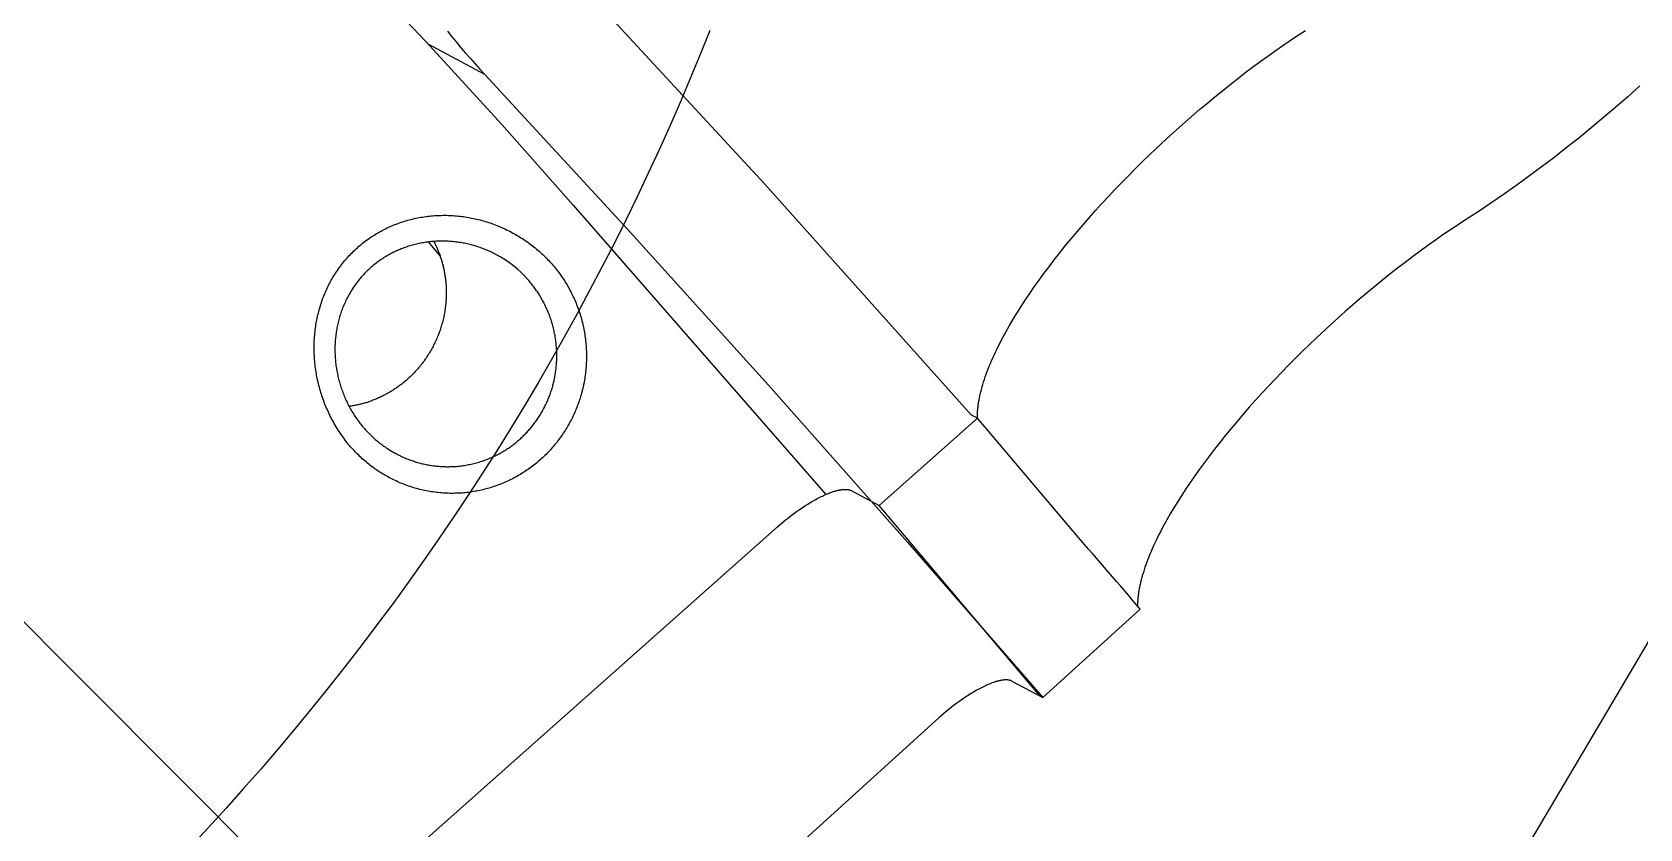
# Model space of a CAD drawing. Header units: millimetres. Extents: x -1838618 to -1600818, y -1770412 to -1553248.
# Drawn here: x -1653034 to -1652209, y -1648821 to -1648412 of the extents above; entities that cross this region are included whole.
import ezdxf

# ---------------------------------------------------------------- set-up
doc = ezdxf.new("R2010")
doc.units = ezdxf.units.MM
doc.header["$LTSCALE"] = 100
doc.linetypes.add('ACAD_ISO04W100', pattern=[30, 24, -3, 0, -3])
doc.linetypes.add('DASHED', pattern=[0.75, 0.5, -0.25])
for name, color, linetype in [('ANCHOR_MOUTH_SURFACE_-_VISIBLE', 164, 'Continuous'), ('bc', 7, 'Continuous'), ('DEFAULT_-_VISIBLE', 99, 'Continuous')]:
    doc.layers.add(name, color=color, linetype=linetype)

msp = doc.modelspace()

# ---------------------------------------------------------------- linework, layer by layer
at = {"color": 1, "linetype": 'ACAD_ISO04W100', "ltscale": 20}
msp.add_line((-1657772.58, -1643970.8), (-1652617.81, -1649135.69), dxfattribs=at)
at = {"color": 4}
msp.add_line((-1652824.48, -1648526.88), (-1652830.42, -1648519.85), dxfattribs=at)
msp.add_lwpolyline([(-1652766.97, -1648531.29), (-1652766.4, -1648531.95), (-1652765.84, -1648532.62), (-1652765.29, -1648533.29), (-1652764.74, -1648533.97), (-1652764.21, -1648534.66), (-1652763.68, -1648535.35), (-1652763.16, -1648536.05), (-1652762.65, -1648536.76), (-1652762.15, -1648537.47), (-1652761.66, -1648538.19), (-1652761.17, -1648538.91), (-1652760.7, -1648539.64), (-1652760.23, -1648540.38), (-1652759.78, -1648541.12), (-1652759.33, -1648541.87), (-1652758.89, -1648542.62), (-1652758.46, -1648543.38), (-1652758.05, -1648544.14), (-1652757.64, -1648544.9), (-1652757.24, -1648545.67), (-1652756.85, -1648546.45), (-1652756.47, -1648547.22), (-1652756.1, -1648548.01), (-1652755.74, -1648548.79), (-1652755.38, -1648549.59), (-1652755.04, -1648550.38), (-1652754.71, -1648551.18), (-1652754.39, -1648551.99), (-1652754.07, -1648552.8), (-1652753.77, -1648553.61), (-1652753.47, -1648554.42), (-1652753.19, -1648555.24), (-1652752.92, -1648556.07), (-1652752.65, -1648556.89), (-1652752.4, -1648557.73), (-1652752.15, -1648558.56), (-1652751.92, -1648559.4), (-1652751.69, -1648560.24), (-1652751.48, -1648561.08), (-1652751.28, -1648561.92), (-1652751.08, -1648562.77), (-1652750.9, -1648563.62), (-1652750.72, -1648564.47), (-1652750.56, -1648565.33), (-1652750.41, -1648566.18), (-1652750.27, -1648567.04), (-1652750.13, -1648567.9), (-1652750.01, -1648568.76), (-1652749.9, -1648569.63), (-1652749.8, -1648570.5), (-1652749.71, -1648571.38), (-1652749.63, -1648572.25), (-1652749.56, -1648573.13), (-1652749.5, -1648574), (-1652749.45, -1648574.88), (-1652749.41, -1648575.76), (-1652749.38, -1648576.64), (-1652749.37, -1648577.52), (-1652749.36, -1648578.4), (-1652749.37, -1648579.28), (-1652749.38, -1648580.15), (-1652749.41, -1648581.03), (-1652749.45, -1648581.91), (-1652749.5, -1648582.79), (-1652749.55, -1648583.67), (-1652749.62, -1648584.55), (-1652749.7, -1648585.43), (-1652749.8, -1648586.3), (-1652749.9, -1648587.18), (-1652750.01, -1648588.06), (-1652750.14, -1648588.93), (-1652750.27, -1648589.8), (-1652750.41, -1648590.67), (-1652750.57, -1648591.54), (-1652750.74, -1648592.41), (-1652750.91, -1648593.27), (-1652751.1, -1648594.13), (-1652751.3, -1648594.99), (-1652751.51, -1648595.85), (-1652751.73, -1648596.71), (-1652751.93, -1648597.47), (-1652752.15, -1648598.24), (-1652752.37, -1648599), (-1652752.6, -1648599.76), (-1652752.84, -1648600.51), (-1652753.09, -1648601.27), (-1652753.35, -1648602.02), (-1652753.61, -1648602.76), (-1652753.89, -1648603.51), (-1652754.17, -1648604.25), (-1652754.46, -1648604.99), (-1652754.76, -1648605.72), (-1652755.06, -1648606.45), (-1652755.38, -1648607.18), (-1652755.7, -1648607.91), (-1652756.03, -1648608.63), (-1652756.39, -1648609.37), (-1652756.75, -1648610.11), (-1652757.11, -1648610.84), (-1652757.49, -1648611.58), (-1652757.88, -1648612.3), (-1652758.27, -1648613.02), (-1652758.67, -1648613.74), (-1652759.09, -1648614.45), (-1652759.5, -1648615.16), (-1652759.93, -1648615.86), (-1652760.37, -1648616.56), (-1652760.81, -1648617.25), (-1652761.26, -1648617.94), (-1652761.72, -1648618.62), (-1652762.19, -1648619.29), (-1652762.67, -1648619.96), (-1652763.15, -1648620.63), (-1652763.64, -1648621.29), (-1652764.14, -1648621.94), (-1652764.64, -1648622.59), (-1652765.16, -1648623.23), (-1652765.68, -1648623.87), (-1652766.21, -1648624.5), (-1652766.74, -1648625.12), (-1652767.29, -1648625.74), (-1652767.84, -1648626.35), (-1652768.39, -1648626.95), (-1652768.96, -1648627.55), (-1652769.53, -1648628.14), (-1652770.11, -1648628.72), (-1652770.69, -1648629.3), (-1652771.29, -1648629.87), (-1652771.9, -1648630.44), (-1652772.52, -1648631.01), (-1652773.14, -1648631.57), (-1652773.77, -1648632.12), (-1652774.41, -1648632.66), (-1652775.06, -1648633.2), (-1652775.71, -1648633.72), (-1652776.36, -1648634.24), (-1652777.03, -1648634.75), (-1652777.7, -1648635.26), (-1652778.38, -1648635.75), (-1652779.06, -1648636.24), (-1652779.75, -1648636.72), (-1652780.44, -1648637.19), (-1652781.14, -1648637.65), (-1652781.84, -1648638.1), (-1652782.55, -1648638.55), (-1652783.27, -1648638.98), (-1652783.99, -1648639.41), (-1652784.72, -1648639.83), (-1652785.45, -1648640.24), (-1652786.18, -1648640.64), (-1652786.93, -1648641.03), (-1652787.67, -1648641.41), (-1652788.42, -1648641.79), (-1652789.18, -1648642.15), (-1652789.93, -1648642.51), (-1652790.7, -1648642.85), (-1652791.47, -1648643.19), (-1652792.24, -1648643.52), (-1652793.01, -1648643.83), (-1652793.79, -1648644.14), (-1652794.56, -1648644.43), (-1652795.34, -1648644.72), (-1652796.11, -1648644.99), (-1652796.9, -1648645.25), (-1652797.68, -1648645.51), (-1652798.47, -1648645.76), (-1652799.26, -1648645.99), (-1652800.05, -1648646.22), (-1652800.84, -1648646.43), (-1652801.64, -1648646.64), (-1652802.44, -1648646.84), (-1652803.24, -1648647.03), (-1652804.05, -1648647.2), (-1652804.86, -1648647.37), (-1652805.67, -1648647.53), (-1652806.48, -1648647.68), (-1652807.33, -1648647.82), (-1652808.19, -1648647.96), (-1652809.04, -1648648.08), (-1652809.9, -1648648.2), (-1652810.76, -1648648.3), (-1652811.62, -1648648.39), (-1652812.49, -1648648.47), (-1652813.35, -1648648.54), (-1652814.21, -1648648.59), (-1652815.08, -1648648.64), (-1652815.94, -1648648.68), (-1652816.81, -1648648.7), (-1652817.67, -1648648.72), (-1652818.54, -1648648.72), (-1652819.41, -1648648.71), (-1652820.27, -1648648.69), (-1652821.14, -1648648.66), (-1652822, -1648648.62), (-1652822.87, -1648648.57), (-1652823.73, -1648648.5), (-1652824.6, -1648648.43), (-1652825.46, -1648648.34), (-1652826.32, -1648648.25), (-1652827.18, -1648648.14), (-1652828.04, -1648648.02), (-1652828.9, -1648647.89), (-1652829.75, -1648647.75), (-1652830.6, -1648647.6), (-1652831.46, -1648647.44), (-1652832.31, -1648647.26), (-1652833.15, -1648647.08), (-1652834, -1648646.89), (-1652834.84, -1648646.68), (-1652835.67, -1648646.47), (-1652836.51, -1648646.24), (-1652837.34, -1648646.01), (-1652838.17, -1648645.76), (-1652839, -1648645.5), (-1652839.82, -1648645.24), (-1652840.64, -1648644.96), (-1652841.45, -1648644.67), (-1652842.26, -1648644.37), (-1652843.07, -1648644.06), (-1652843.87, -1648643.75), (-1652844.67, -1648643.42), (-1652845.47, -1648643.08), (-1652846.26, -1648642.73), (-1652847.05, -1648642.37), (-1652847.79, -1648642.02), (-1652848.52, -1648641.67), (-1652849.26, -1648641.3), (-1652849.99, -1648640.92), (-1652850.71, -1648640.54), (-1652851.43, -1648640.15), (-1652852.14, -1648639.75), (-1652852.85, -1648639.34), (-1652853.56, -1648638.92), (-1652854.26, -1648638.5), (-1652854.95, -1648638.06), (-1652855.64, -1648637.62), (-1652856.32, -1648637.17), (-1652857, -1648636.71), (-1652857.68, -1648636.25), (-1652858.34, -1648635.77), (-1652859.03, -1648635.27), (-1652859.72, -1648634.76), (-1652860.4, -1648634.24), (-1652861.07, -1648633.71), (-1652861.73, -1648633.18), (-1652862.39, -1648632.63), (-1652863.04, -1648632.08), (-1652863.69, -1648631.52), (-1652864.33, -1648630.96), (-1652864.96, -1648630.38), (-1652865.58, -1648629.8), (-1652866.2, -1648629.21), (-1652866.81, -1648628.61), (-1652867.41, -1648628.01), (-1652868.01, -1648627.4), (-1652868.59, -1648626.78), (-1652869.19, -1648626.13), (-1652869.79, -1648625.47), (-1652870.37, -1648624.8), (-1652870.95, -1648624.13), (-1652871.52, -1648623.45), (-1652872.08, -1648622.76), (-1652872.63, -1648622.07), (-1652873.17, -1648621.37), (-1652873.71, -1648620.66), (-1652874.23, -1648619.95), (-1652874.75, -1648619.23), (-1652875.26, -1648618.5), (-1652875.75, -1648617.77), (-1652876.24, -1648617.03), (-1652876.72, -1648616.28), (-1652877.19, -1648615.53), (-1652877.71, -1648614.68), (-1652878.21, -1648613.83), (-1652878.7, -1648612.97), (-1652879.18, -1648612.1), (-1652879.63, -1648611.27), (-1652880.07, -1648610.44), (-1652880.5, -1648609.6), (-1652880.93, -1648608.76), (-1652881.32, -1648607.95), (-1652881.71, -1648607.13), (-1652882.08, -1648606.3), (-1652882.45, -1648605.48), (-1652882.81, -1648604.65), (-1652883.15, -1648603.81), (-1652883.49, -1648602.97), (-1652883.82, -1648602.13), (-1652884.14, -1648601.28), (-1652884.45, -1648600.42), (-1652884.75, -1648599.57), (-1652885.04, -1648598.7), (-1652885.33, -1648597.84), (-1652885.6, -1648596.97), (-1652885.86, -1648596.1), (-1652886.11, -1648595.23), (-1652886.35, -1648594.35), (-1652886.58, -1648593.47), (-1652886.8, -1648592.59), (-1652887.01, -1648591.71), (-1652887.22, -1648590.82), (-1652887.41, -1648589.93), (-1652887.59, -1648589.04), (-1652887.76, -1648588.15), (-1652887.92, -1648587.26), (-1652888.07, -1648586.36), (-1652888.21, -1648585.46), (-1652888.34, -1648584.56), (-1652888.45, -1648583.66), (-1652888.56, -1648582.76), (-1652888.66, -1648581.86), (-1652888.75, -1648580.95), (-1652888.82, -1648580.05), (-1652888.89, -1648579.14), (-1652888.94, -1648578.23), (-1652888.99, -1648577.33), (-1652889.02, -1648576.42), (-1652889.04, -1648575.51), (-1652889.05, -1648574.6), (-1652889.05, -1648573.69), (-1652889.04, -1648572.81), (-1652889.02, -1648571.93), (-1652888.99, -1648571.05), (-1652888.95, -1648570.17), (-1652888.9, -1648569.29), (-1652888.84, -1648568.41), (-1652888.77, -1648567.54), (-1652888.69, -1648566.66), (-1652888.6, -1648565.78), (-1652888.49, -1648564.91), (-1652888.38, -1648564.03), (-1652888.26, -1648563.16), (-1652888.12, -1648562.29), (-1652887.98, -1648561.42), (-1652887.82, -1648560.56), (-1652887.65, -1648559.69), (-1652887.48, -1648558.83), (-1652887.29, -1648557.97), (-1652887.09, -1648557.12), (-1652886.89, -1648556.27), (-1652886.67, -1648555.42), (-1652886.44, -1648554.57), (-1652886.2, -1648553.73), (-1652885.95, -1648552.89), (-1652885.69, -1648552.05), (-1652885.42, -1648551.22), (-1652885.14, -1648550.38), (-1652884.85, -1648549.56), (-1652884.54, -1648548.73), (-1652884.23, -1648547.92), (-1652883.91, -1648547.1), (-1652883.57, -1648546.29), (-1652883.24, -1648545.51), (-1652882.9, -1648544.73), (-1652882.55, -1648543.96), (-1652882.18, -1648543.2), (-1652881.81, -1648542.43), (-1652881.43, -1648541.68), (-1652881.04, -1648540.92), (-1652880.64, -1648540.17), (-1652880.23, -1648539.43), (-1652879.81, -1648538.7), (-1652879.38, -1648537.96), (-1652878.94, -1648537.24), (-1652878.5, -1648536.52), (-1652878.04, -1648535.8), (-1652877.57, -1648535.09), (-1652877.1, -1648534.39), (-1652876.61, -1648533.69), (-1652876.11, -1648532.99), (-1652875.6, -1648532.3), (-1652875.08, -1648531.61), (-1652874.55, -1648530.94), (-1652874.02, -1648530.27), (-1652873.47, -1648529.6), (-1652872.92, -1648528.95), (-1652872.36, -1648528.3), (-1652871.79, -1648527.66), (-1652871.21, -1648527.02), (-1652870.62, -1648526.4), (-1652870.02, -1648525.78), (-1652869.42, -1648525.17), (-1652868.81, -1648524.57), (-1652868.19, -1648523.98), (-1652867.54, -1648523.38), (-1652866.89, -1648522.79), (-1652866.23, -1648522.21), (-1652865.57, -1648521.64), (-1652864.89, -1648521.08), (-1652864.21, -1648520.53), (-1652863.52, -1648519.98), (-1652862.82, -1648519.45), (-1652862.12, -1648518.93), (-1652861.41, -1648518.41), (-1652860.69, -1648517.91), (-1652859.96, -1648517.41), (-1652859.23, -1648516.93), (-1652858.49, -1648516.46), (-1652857.75, -1648515.99), (-1652856.99, -1648515.54), (-1652856.25, -1648515.1), (-1652855.49, -1648514.67), (-1652854.73, -1648514.25), (-1652853.97, -1648513.84), (-1652853.2, -1648513.45), (-1652852.42, -1648513.06), (-1652851.64, -1648512.68), (-1652850.85, -1648512.31), (-1652850.06, -1648511.96), (-1652849.27, -1648511.61), (-1652848.47, -1648511.28), (-1652847.66, -1648510.95), (-1652846.86, -1648510.64), (-1652846.04, -1648510.33), (-1652845.23, -1648510.04), (-1652844.41, -1648509.76), (-1652843.58, -1648509.48), (-1652842.75, -1648509.22), (-1652841.91, -1648508.97), (-1652841.07, -1648508.73), (-1652840.23, -1648508.5), (-1652839.38, -1648508.28), (-1652838.53, -1648508.07), (-1652837.68, -1648507.87), (-1652836.83, -1648507.69), (-1652835.97, -1648507.51), (-1652835.11, -1648507.35), (-1652834.25, -1648507.19), (-1652833.39, -1648507.05), (-1652832.53, -1648506.92), (-1652831.66, -1648506.8), (-1652830.79, -1648506.69), (-1652829.93, -1648506.59), (-1652829.06, -1648506.5), (-1652828.19, -1648506.42), (-1652827.31, -1648506.35), (-1652826.44, -1648506.3), (-1652825.57, -1648506.25), (-1652824.69, -1648506.21), (-1652823.82, -1648506.19), (-1652822.95, -1648506.18), (-1652822.07, -1648506.17), (-1652821.2, -1648506.18), (-1652820.32, -1648506.2), (-1652819.45, -1648506.23), (-1652818.58, -1648506.27), (-1652817.7, -1648506.32), (-1652816.83, -1648506.38), (-1652815.96, -1648506.45), (-1652815.1, -1648506.54), (-1652814.23, -1648506.63), (-1652813.36, -1648506.73), (-1652812.5, -1648506.85), (-1652811.63, -1648506.97), (-1652810.77, -1648507.11), (-1652809.91, -1648507.25), (-1652809.05, -1648507.41), (-1652808.2, -1648507.57), (-1652807.34, -1648507.75), (-1652806.49, -1648507.93), (-1652805.64, -1648508.13), (-1652804.79, -1648508.33), (-1652803.95, -1648508.55), (-1652803.11, -1648508.77), (-1652802.23, -1648509.02), (-1652801.36, -1648509.27), (-1652800.49, -1648509.54), (-1652799.63, -1648509.82), (-1652798.77, -1648510.1), (-1652797.91, -1648510.4), (-1652797.06, -1648510.71), (-1652796.21, -1648511.03), (-1652795.36, -1648511.35), (-1652794.52, -1648511.69), (-1652793.68, -1648512.04), (-1652792.84, -1648512.4), (-1652792.02, -1648512.77), (-1652791.19, -1648513.15), (-1652790.37, -1648513.54), (-1652789.56, -1648513.94), (-1652788.72, -1648514.37), (-1652787.88, -1648514.8), (-1652787.05, -1648515.25), (-1652786.23, -1648515.71), (-1652785.41, -1648516.17), (-1652784.6, -1648516.65), (-1652783.79, -1648517.14), (-1652783, -1648517.64), (-1652782.24, -1648518.12), (-1652781.5, -1648518.61), (-1652780.76, -1648519.11), (-1652780.02, -1648519.62), (-1652779.25, -1648520.17), (-1652778.49, -1648520.72), (-1652777.73, -1648521.28), (-1652776.99, -1648521.85), (-1652776.31, -1648522.39), (-1652775.64, -1648522.92), (-1652774.97, -1648523.47), (-1652774.31, -1648524.03), (-1652773.66, -1648524.59), (-1652773.02, -1648525.16), (-1652772.38, -1648525.74), (-1652771.75, -1648526.33), (-1652771.12, -1648526.92), (-1652770.51, -1648527.52), (-1652769.9, -1648528.13), (-1652769.3, -1648528.75), (-1652768.7, -1648529.37), (-1652768.12, -1648530), (-1652767.54, -1648530.64), (-1652766.97, -1648531.29)], close=True, dxfattribs=at)
for points in [[(-1652795.56, -1648526.36), (-1652796.18, -1648526.04), (-1652796.8, -1648525.72), (-1652797.43, -1648525.41), (-1652798.06, -1648525.11), (-1652798.69, -1648524.81), (-1652799.33, -1648524.53), (-1652799.97, -1648524.25), (-1652800.61, -1648523.97), (-1652801.26, -1648523.71), (-1652801.91, -1648523.45), (-1652802.56, -1648523.2), (-1652803.22, -1648522.96), (-1652803.88, -1648522.73), (-1652804.54, -1648522.5), (-1652805.2, -1648522.28), (-1652805.87, -1648522.07), (-1652806.54, -1648521.87), (-1652807.21, -1648521.68), (-1652807.88, -1648521.49), (-1652808.55, -1648521.31), (-1652809.23, -1648521.14), (-1652809.91, -1648520.97), (-1652810.59, -1648520.82), (-1652811.28, -1648520.67), (-1652811.96, -1648520.53), (-1652812.65, -1648520.4), (-1652813.33, -1648520.28), (-1652814.02, -1648520.16), (-1652814.71, -1648520.06), (-1652815.41, -1648519.96), (-1652816.1, -1648519.87), (-1652816.79, -1648519.79), (-1652817.5, -1648519.71), (-1652818.2, -1648519.64), (-1652818.91, -1648519.59), (-1652819.62, -1648519.54), (-1652820.32, -1648519.5), (-1652821.03, -1648519.46), (-1652821.74, -1648519.44), (-1652822.45, -1648519.43), (-1652823.16, -1648519.42), (-1652823.87, -1648519.42), (-1652824.58, -1648519.43), (-1652825.28, -1648519.45), (-1652825.99, -1648519.48), (-1652826.7, -1648519.51), (-1652827.41, -1648519.56), (-1652828.11, -1648519.61), (-1652828.82, -1648519.67), (-1652829.53, -1648519.74), (-1652830.23, -1648519.82), (-1652830.93, -1648519.91), (-1652831.64, -1648520.01), (-1652832.34, -1648520.11), (-1652833.04, -1648520.23), (-1652833.73, -1648520.35), (-1652834.43, -1648520.48), (-1652835.12, -1648520.62), (-1652835.82, -1648520.77), (-1652836.51, -1648520.93), (-1652837.2, -1648521.09), (-1652837.88, -1648521.27), (-1652838.57, -1648521.45), (-1652839.25, -1648521.64), (-1652839.89, -1648521.83), (-1652840.54, -1648522.03), (-1652841.17, -1648522.24), (-1652841.81, -1648522.45), (-1652842.45, -1648522.67), (-1652843.08, -1648522.9), (-1652843.71, -1648523.14), (-1652844.33, -1648523.38), (-1652844.96, -1648523.63), (-1652845.57, -1648523.89), (-1652846.19, -1648524.16), (-1652846.8, -1648524.44), (-1652847.41, -1648524.72), (-1652848.02, -1648525.01), (-1652848.62, -1648525.31), (-1652849.22, -1648525.61), (-1652849.84, -1648525.94), (-1652850.46, -1648526.27), (-1652851.07, -1648526.61), (-1652851.67, -1648526.96), (-1652852.28, -1648527.32), (-1652852.87, -1648527.68), (-1652853.47, -1648528.06), (-1652854.05, -1648528.44), (-1652854.64, -1648528.83), (-1652855.21, -1648529.22), (-1652855.79, -1648529.62), (-1652856.35, -1648530.04), (-1652856.91, -1648530.45), (-1652857.47, -1648530.88), (-1652858.02, -1648531.31), (-1652858.56, -1648531.75), (-1652859.1, -1648532.2), (-1652859.63, -1648532.65), (-1652860.15, -1648533.11), (-1652860.66, -1648533.57), (-1652861.18, -1648534.05), (-1652861.68, -1648534.53), (-1652862.18, -1648535.01), (-1652862.67, -1648535.5), (-1652863.15, -1648536), (-1652863.63, -1648536.51), (-1652864.1, -1648537.02), (-1652864.57, -1648537.53), (-1652865.03, -1648538.06), (-1652865.48, -1648538.59), (-1652865.92, -1648539.12), (-1652866.36, -1648539.66), (-1652866.78, -1648540.2), (-1652867.2, -1648540.75), (-1652867.61, -1648541.3), (-1652868.01, -1648541.85), (-1652868.41, -1648542.41), (-1652868.79, -1648542.97), (-1652869.18, -1648543.54), (-1652869.55, -1648544.12), (-1652869.92, -1648544.7), (-1652870.27, -1648545.28), (-1652870.63, -1648545.87), (-1652870.97, -1648546.46), (-1652871.31, -1648547.06), (-1652871.64, -1648547.66), (-1652871.96, -1648548.27), (-1652872.27, -1648548.88), (-1652872.59, -1648549.53), (-1652872.91, -1648550.18), (-1652873.21, -1648550.84), (-1652873.51, -1648551.5), (-1652873.8, -1648552.17), (-1652874.08, -1648552.83), (-1652874.35, -1648553.51), (-1652874.61, -1648554.18), (-1652874.87, -1648554.86), (-1652875.11, -1648555.55), (-1652875.35, -1648556.23), (-1652875.58, -1648556.92), (-1652875.79, -1648557.61), (-1652876, -1648558.31), (-1652876.21, -1648559.01), (-1652876.4, -1648559.71), (-1652876.58, -1648560.39), (-1652876.75, -1648561.08), (-1652876.91, -1648561.77), (-1652877.06, -1648562.46), (-1652877.21, -1648563.16), (-1652877.34, -1648563.85), (-1652877.47, -1648564.55), (-1652877.59, -1648565.25), (-1652877.7, -1648565.95), (-1652877.8, -1648566.65), (-1652877.9, -1648567.36), (-1652877.98, -1648568.06), (-1652878.06, -1648568.77), (-1652878.13, -1648569.47), (-1652878.19, -1648570.18), (-1652878.24, -1648570.89), (-1652878.29, -1648571.6), (-1652878.32, -1648572.32), (-1652878.35, -1648573.04), (-1652878.37, -1648573.76), (-1652878.38, -1648574.48), (-1652878.38, -1648575.2), (-1652878.37, -1648575.93), (-1652878.36, -1648576.65), (-1652878.33, -1648577.37), (-1652878.3, -1648578.08), (-1652878.26, -1648578.8), (-1652878.21, -1648579.52), (-1652878.15, -1648580.24), (-1652878.09, -1648580.96), (-1652878.01, -1648581.67), (-1652877.93, -1648582.39), (-1652877.84, -1648583.1), (-1652877.74, -1648583.82), (-1652877.63, -1648584.53), (-1652877.52, -1648585.24), (-1652877.39, -1648585.95), (-1652877.26, -1648586.66), (-1652877.12, -1648587.37), (-1652876.97, -1648588.07), (-1652876.82, -1648588.78), (-1652876.65, -1648589.48), (-1652876.48, -1648590.18), (-1652876.3, -1648590.88), (-1652876.11, -1648591.57), (-1652875.91, -1648592.26), (-1652875.71, -1648592.96), (-1652875.5, -1648593.64), (-1652875.28, -1648594.33), (-1652875.05, -1648595.01), (-1652874.81, -1648595.7), (-1652874.57, -1648596.37), (-1652874.32, -1648597.05), (-1652874.06, -1648597.72), (-1652873.79, -1648598.39), (-1652873.52, -1648599.06), (-1652873.24, -1648599.72), (-1652872.95, -1648600.38), (-1652872.65, -1648601.04), (-1652872.34, -1648601.69), (-1652872.03, -1648602.34), (-1652871.71, -1648602.98), (-1652871.38, -1648603.62), (-1652871.05, -1648604.26), (-1652870.7, -1648604.89), (-1652870.35, -1648605.52), (-1652870, -1648606.15), (-1652869.63, -1648606.77), (-1652869.26, -1648607.39), (-1652868.88, -1648608), (-1652868.49, -1648608.6), (-1652868.1, -1648609.21), (-1652867.7, -1648609.8), (-1652867.29, -1648610.4), (-1652866.87, -1648610.98), (-1652866.45, -1648611.57), (-1652866.02, -1648612.14), (-1652865.58, -1648612.72), (-1652865.13, -1648613.28), (-1652864.68, -1648613.84), (-1652864.23, -1648614.39), (-1652863.76, -1648614.94), (-1652863.29, -1648615.48), (-1652862.82, -1648616.02), (-1652862.33, -1648616.55), (-1652861.84, -1648617.07), (-1652861.35, -1648617.59), (-1652860.84, -1648618.1), (-1652860.34, -1648618.6), (-1652859.82, -1648619.1), (-1652859.3, -1648619.59), (-1652858.77, -1648620.08), (-1652858.24, -1648620.56), (-1652857.7, -1648621.03), (-1652857.16, -1648621.5), (-1652856.61, -1648621.96), (-1652856.06, -1648622.4), (-1652855.51, -1648622.84), (-1652854.95, -1648623.27), (-1652854.39, -1648623.7), (-1652853.82, -1648624.12), (-1652853.25, -1648624.53), (-1652852.67, -1648624.93), (-1652852.09, -1648625.33), (-1652851.5, -1648625.72), (-1652850.91, -1648626.11), (-1652850.31, -1648626.48), (-1652849.71, -1648626.85), (-1652849.1, -1648627.21), (-1652848.49, -1648627.57), (-1652847.88, -1648627.91), (-1652847.26, -1648628.25)], [(-1652827.67, -1648519.58), (-1652827.44, -1648520.01), (-1652827.21, -1648520.46), (-1652826.99, -1648520.9), (-1652826.77, -1648521.35), (-1652826.56, -1648521.79), (-1652826.35, -1648522.24), (-1652826.15, -1648522.69), (-1652825.95, -1648523.15), (-1652825.75, -1648523.6), (-1652825.56, -1648524.06), (-1652825.37, -1648524.52), (-1652825.19, -1648524.98), (-1652825.01, -1648525.44), (-1652824.83, -1648525.91), (-1652824.66, -1648526.37), (-1652824.49, -1648526.84), (-1652824.33, -1648527.31), (-1652824.17, -1648527.78), (-1652824.01, -1648528.25), (-1652823.86, -1648528.73), (-1652823.71, -1648529.2), (-1652823.57, -1648529.68), (-1652823.43, -1648530.16), (-1652823.3, -1648530.64), (-1652823.17, -1648531.12), (-1652823.04, -1648531.6), (-1652822.92, -1648532.09), (-1652822.8, -1648532.57), (-1652822.69, -1648533.06), (-1652822.58, -1648533.55), (-1652822.47, -1648534.04), (-1652822.37, -1648534.53), (-1652822.28, -1648535.02), (-1652822.18, -1648535.51), (-1652822.1, -1648536.01), (-1652822.01, -1648536.5), (-1652821.93, -1648537), (-1652821.86, -1648537.49), (-1652821.79, -1648537.99), (-1652821.72, -1648538.49), (-1652821.66, -1648538.99), (-1652821.6, -1648539.49), (-1652821.55, -1648540), (-1652821.5, -1648540.5), (-1652821.46, -1648541), (-1652821.42, -1648541.51), (-1652821.38, -1648542.01), (-1652821.35, -1648542.52), (-1652821.32, -1648543.03), (-1652821.3, -1648543.53), (-1652821.28, -1648544.04), (-1652821.27, -1648544.55), (-1652821.26, -1648545.06), (-1652821.26, -1648545.57), (-1652821.26, -1648546.08), (-1652821.26, -1648546.59), (-1652821.27, -1648547.1), (-1652821.28, -1648547.61), (-1652821.3, -1648548.13), (-1652821.32, -1648548.64), (-1652821.35, -1648549.15), (-1652821.38, -1648549.67), (-1652821.42, -1648550.18), (-1652821.46, -1648550.7), (-1652821.52, -1648551.4), (-1652821.59, -1648552.1), (-1652821.67, -1648552.8), (-1652821.76, -1648553.5), (-1652821.86, -1648554.19), (-1652821.96, -1648554.89), (-1652822.07, -1648555.58), (-1652822.19, -1648556.27), (-1652822.32, -1648556.96), (-1652822.46, -1648557.65), (-1652822.6, -1648558.33), (-1652822.76, -1648559.01), (-1652822.92, -1648559.69), (-1652823.08, -1648560.37), (-1652823.26, -1648561.05), (-1652823.45, -1648561.72), (-1652823.64, -1648562.39), (-1652823.84, -1648563.06), (-1652824.04, -1648563.73), (-1652824.26, -1648564.39), (-1652824.48, -1648565.05), (-1652824.71, -1648565.71), (-1652824.95, -1648566.37), (-1652825.2, -1648567.02), (-1652825.45, -1648567.67), (-1652825.71, -1648568.32), (-1652825.98, -1648568.96), (-1652826.25, -1648569.6), (-1652826.54, -1648570.24), (-1652826.83, -1648570.87), (-1652827.13, -1648571.5), (-1652827.43, -1648572.12), (-1652827.74, -1648572.75), (-1652828.06, -1648573.37), (-1652828.39, -1648573.98), (-1652828.72, -1648574.59), (-1652829.06, -1648575.2), (-1652829.41, -1648575.8), (-1652829.77, -1648576.4), (-1652830.13, -1648577), (-1652830.5, -1648577.59), (-1652830.87, -1648578.18), (-1652831.26, -1648578.76), (-1652831.64, -1648579.34), (-1652832.04, -1648579.91), (-1652832.44, -1648580.48), (-1652832.85, -1648581.05), (-1652833.27, -1648581.61), (-1652833.69, -1648582.17), (-1652834.12, -1648582.72), (-1652834.56, -1648583.26), (-1652835, -1648583.8), (-1652835.45, -1648584.34), (-1652835.91, -1648584.87), (-1652836.37, -1648585.4), (-1652836.84, -1648585.92), (-1652837.32, -1648586.43), (-1652837.8, -1648586.94), (-1652838.29, -1648587.45), (-1652838.78, -1648587.95), (-1652839.28, -1648588.44), (-1652839.79, -1648588.93), (-1652840.3, -1648589.41), (-1652840.82, -1648589.89), (-1652841.23, -1648590.25), (-1652841.64, -1648590.61), (-1652842.05, -1648590.97), (-1652842.46, -1648591.32), (-1652842.88, -1648591.67), (-1652843.3, -1648592.01), (-1652843.72, -1648592.35), (-1652844.15, -1648592.68), (-1652844.58, -1648593.01), (-1652845.01, -1648593.34), (-1652845.44, -1648593.66), (-1652845.87, -1648593.98), (-1652846.31, -1648594.29), (-1652846.75, -1648594.6), (-1652847.19, -1648594.9), (-1652847.64, -1648595.2), (-1652848.09, -1648595.5), (-1652848.54, -1648595.79), (-1652848.99, -1648596.07), (-1652849.44, -1648596.35), (-1652849.9, -1648596.63), (-1652850.36, -1648596.9), (-1652850.82, -1648597.17), (-1652851.28, -1648597.44), (-1652851.74, -1648597.7), (-1652852.21, -1648597.95), (-1652852.68, -1648598.2), (-1652853.15, -1648598.45), (-1652853.62, -1648598.69), (-1652854.1, -1648598.92), (-1652854.57, -1648599.15), (-1652855.05, -1648599.38), (-1652855.53, -1648599.6), (-1652856.01, -1648599.82), (-1652856.5, -1648600.03), (-1652856.98, -1648600.24), (-1652857.47, -1648600.45), (-1652857.96, -1648600.65), (-1652858.45, -1648600.84), (-1652858.94, -1648601.03), (-1652859.43, -1648601.22), (-1652859.93, -1648601.4), (-1652860.42, -1648601.57), (-1652860.92, -1648601.74), (-1652861.42, -1648601.91), (-1652861.92, -1648602.07), (-1652862.42, -1648602.23), (-1652862.92, -1648602.38), (-1652863.43, -1648602.52), (-1652863.93, -1648602.67), (-1652864.44, -1648602.8), (-1652864.95, -1648602.93), (-1652865.45, -1648603.06), (-1652865.96, -1648603.18), (-1652866.47, -1648603.3), (-1652866.99, -1648603.41), (-1652867.5, -1648603.52), (-1652868.01, -1648603.62), (-1652868.53, -1648603.72), (-1652869.04, -1648603.82), (-1652869.56, -1648603.9), (-1652870.08, -1648603.99), (-1652870.6, -1648604.06), (-1652871.11, -1648604.14)], [(-1652847.08, -1648628.34), (-1652846.52, -1648628.64), (-1652845.96, -1648628.93), (-1652845.39, -1648629.21), (-1652844.82, -1648629.49), (-1652844.25, -1648629.76), (-1652843.68, -1648630.02), (-1652843.1, -1648630.28), (-1652842.51, -1648630.53), (-1652841.93, -1648630.78), (-1652841.34, -1648631.01), (-1652840.75, -1648631.25), (-1652840.16, -1648631.47), (-1652839.57, -1648631.69), (-1652838.97, -1648631.9), (-1652838.37, -1648632.11), (-1652837.77, -1648632.3), (-1652837.16, -1648632.5), (-1652836.56, -1648632.68), (-1652835.95, -1648632.86), (-1652835.34, -1648633.03), (-1652834.73, -1648633.2), (-1652834.11, -1648633.35), (-1652833.5, -1648633.5), (-1652832.88, -1648633.65), (-1652832.26, -1648633.79), (-1652831.64, -1648633.92), (-1652831.02, -1648634.04), (-1652830.4, -1648634.15), (-1652829.77, -1648634.26), (-1652829.15, -1648634.37), (-1652828.52, -1648634.46), (-1652827.9, -1648634.55), (-1652827.33, -1648634.62), (-1652826.77, -1648634.69), (-1652826.21, -1648634.75), (-1652825.64, -1648634.8), (-1652825.08, -1648634.85), (-1652824.51, -1648634.9), (-1652823.95, -1648634.94), (-1652823.38, -1648634.97), (-1652822.82, -1648634.99), (-1652822.25, -1648635.02), (-1652821.69, -1648635.03), (-1652821.12, -1648635.04), (-1652820.55, -1648635.04), (-1652819.99, -1648635.04), (-1652819.42, -1648635.03), (-1652818.85, -1648635.02), (-1652818.15, -1648634.99), (-1652817.45, -1648634.96), (-1652816.75, -1648634.92), (-1652816.05, -1648634.87), (-1652815.35, -1648634.81), (-1652814.65, -1648634.74), (-1652813.95, -1648634.66), (-1652813.26, -1648634.57), (-1652812.56, -1648634.48), (-1652811.87, -1648634.37), (-1652811.18, -1648634.26), (-1652810.48, -1648634.14), (-1652809.79, -1648634.01), (-1652809.11, -1648633.87), (-1652808.42, -1648633.72), (-1652807.74, -1648633.57), (-1652807.06, -1648633.4), (-1652806.38, -1648633.23), (-1652805.7, -1648633.05), (-1652805.03, -1648632.85), (-1652804.36, -1648632.66), (-1652803.69, -1648632.45), (-1652803.02, -1648632.23), (-1652802.36, -1648632.01), (-1652801.7, -1648631.77), (-1652801.04, -1648631.53), (-1652800.39, -1648631.28), (-1652799.74, -1648631.03), (-1652799.09, -1648630.76), (-1652798.45, -1648630.49), (-1652797.8, -1648630.2), (-1652797.17, -1648629.91), (-1652796.66, -1648629.67), (-1652796.15, -1648629.43), (-1652795.64, -1648629.18), (-1652795.14, -1648628.92), (-1652794.64, -1648628.66), (-1652794.14, -1648628.4), (-1652793.65, -1648628.13), (-1652793.16, -1648627.85), (-1652792.67, -1648627.57), (-1652792.18, -1648627.29), (-1652791.7, -1648627), (-1652791.22, -1648626.7), (-1652790.74, -1648626.4), (-1652790.26, -1648626.1), (-1652789.79, -1648625.79), (-1652789.33, -1648625.47), (-1652788.86, -1648625.15), (-1652788.39, -1648624.82), (-1652787.93, -1648624.49), (-1652787.47, -1648624.15), (-1652787.01, -1648623.81), (-1652786.56, -1648623.46), (-1652786.11, -1648623.11), (-1652785.66, -1648622.76), (-1652785.22, -1648622.4), (-1652784.78, -1648622.03), (-1652784.35, -1648621.66), (-1652783.92, -1648621.29), (-1652783.49, -1648620.91), (-1652783.07, -1648620.53), (-1652782.65, -1648620.14), (-1652782.23, -1648619.75), (-1652781.82, -1648619.36), (-1652781.42, -1648618.96), (-1652781.01, -1648618.55), (-1652780.61, -1648618.15), (-1652780.22, -1648617.74), (-1652779.83, -1648617.32), (-1652779.44, -1648616.9), (-1652779.06, -1648616.48), (-1652778.68, -1648616.05), (-1652778.31, -1648615.62), (-1652777.94, -1648615.18), (-1652777.58, -1648614.75), (-1652777.22, -1648614.3), (-1652776.86, -1648613.86), (-1652776.51, -1648613.41), (-1652776.16, -1648612.96), (-1652775.78, -1648612.45), (-1652775.41, -1648611.93), (-1652775.04, -1648611.42), (-1652774.67, -1648610.89), (-1652774.32, -1648610.37), (-1652773.97, -1648609.84), (-1652773.62, -1648609.3), (-1652773.28, -1648608.77), (-1652772.95, -1648608.22), (-1652772.62, -1648607.68), (-1652772.3, -1648607.13), (-1652771.98, -1648606.58), (-1652771.67, -1648606.02), (-1652771.37, -1648605.46), (-1652771.08, -1648604.9), (-1652770.78, -1648604.33), (-1652770.5, -1648603.76), (-1652770.22, -1648603.19), (-1652769.95, -1648602.61), (-1652769.69, -1648602.04), (-1652769.43, -1648601.45), (-1652769.18, -1648600.87), (-1652768.93, -1648600.28), (-1652768.69, -1648599.69), (-1652768.46, -1648599.1), (-1652768.23, -1648598.51), (-1652768.01, -1648597.91), (-1652767.8, -1648597.31), (-1652767.6, -1648596.71), (-1652767.4, -1648596.1), (-1652767.2, -1648595.5), (-1652767.02, -1648594.89), (-1652766.86, -1648594.34), (-1652766.7, -1648593.79), (-1652766.55, -1648593.23), (-1652766.4, -1648592.68), (-1652766.26, -1648592.12), (-1652766.13, -1648591.56), (-1652766, -1648591), (-1652765.88, -1648590.44), (-1652765.76, -1648589.88), (-1652765.65, -1648589.32), (-1652765.54, -1648588.76), (-1652765.44, -1648588.19), (-1652765.35, -1648587.63), (-1652765.26, -1648587.06), (-1652765.17, -1648586.49), (-1652765.09, -1648585.92), (-1652765.02, -1648585.36), (-1652764.95, -1648584.79), (-1652764.89, -1648584.21), (-1652764.83, -1648583.64), (-1652764.78, -1648583.07), (-1652764.74, -1648582.5), (-1652764.7, -1648581.93), (-1652764.66, -1648581.36), (-1652764.64, -1648580.78), (-1652764.61, -1648580.21), (-1652764.6, -1648579.64), (-1652764.59, -1648579.06), (-1652764.58, -1648578.49), (-1652764.58, -1648577.92), (-1652764.59, -1648577.34), (-1652764.6, -1648576.77), (-1652764.62, -1648576.13), (-1652764.64, -1648575.49), (-1652764.68, -1648574.84), (-1652764.72, -1648574.2), (-1652764.76, -1648573.56), (-1652764.82, -1648572.93), (-1652764.88, -1648572.29), (-1652764.95, -1648571.65), (-1652765.02, -1648571.01), (-1652765.1, -1648570.38), (-1652765.19, -1648569.74), (-1652765.29, -1648569.11), (-1652765.39, -1648568.47), (-1652765.5, -1648567.84), (-1652765.62, -1648567.21), (-1652765.74, -1648566.58), (-1652765.87, -1648565.95), (-1652766.01, -1648565.32), (-1652766.15, -1648564.7), (-1652766.3, -1648564.07), (-1652766.46, -1648563.45), (-1652766.62, -1648562.83), (-1652766.79, -1648562.21), (-1652766.97, -1648561.6), (-1652767.15, -1648560.98), (-1652767.34, -1648560.37), (-1652767.54, -1648559.76), (-1652767.75, -1648559.15), (-1652767.96, -1648558.54), (-1652768.17, -1648557.94), (-1652768.4, -1648557.34), (-1652768.63, -1648556.74), (-1652768.86, -1648556.14), (-1652769.11, -1648555.55), (-1652769.36, -1648554.96), (-1652769.61, -1648554.37), (-1652769.88, -1648553.79), (-1652770.14, -1648553.2), (-1652770.42, -1648552.62), (-1652770.7, -1648552.05), (-1652770.99, -1648551.47), (-1652771.28, -1648550.9), (-1652771.58, -1648550.34), (-1652771.89, -1648549.77), (-1652772.2, -1648549.21), (-1652772.52, -1648548.66), (-1652772.84, -1648548.1), (-1652773.17, -1648547.55), (-1652773.51, -1648547.01), (-1652773.85, -1648546.46), (-1652774.2, -1648545.93), (-1652774.55, -1648545.39), (-1652774.91, -1648544.86), (-1652775.28, -1648544.33), (-1652775.65, -1648543.81), (-1652776.03, -1648543.29), (-1652776.41, -1648542.78), (-1652776.8, -1648542.26), (-1652777.19, -1648541.76), (-1652777.59, -1648541.26), (-1652778, -1648540.76), (-1652778.41, -1648540.27), (-1652778.82, -1648539.78), (-1652779.24, -1648539.29)]]:
    msp.add_lwpolyline(points, dxfattribs=at)
at = {"color": 6, "ltscale": 1300}
msp.add_lwpolyline([(-1652818.36, -1649753.97), (-1652767.47, -1649669.3), (-1652713.63, -1649579.51), (-1652713.63, -1649579.51), (-1652659.79, -1649489.72), (-1652603.01, -1649394.81), (-1652543.01, -1649294.27), (-1652543.01, -1649294.27), (-1652483.01, -1649193.73), (-1652419.78, -1649087.57), (-1652353.08, -1648975.25), (-1652353.08, -1648975.25), (-1652286.39, -1648862.94), (-1652216.22, -1648744.49), (-1652142.3, -1648619.38)], dxfattribs=at)
at = {"color": 4}
msp.add_arc((-1652822.83, -1648577.56), 58, 41.27453, 61.87723, dxfattribs=at)
at = {"layer": 'ANCHOR_MOUTH_SURFACE_-_VISIBLE', "color": 6}
for p, q in [((-1652801.56, -1648433.92), (-1652830.48, -1648418.46)), ((-1652599.26, -1648654.99), (-1652548.78, -1648610.14)), ((-1652552.21, -1648608.31), (-1652548.78, -1648610.14)), ((-1652498.09, -1648670.15), (-1652548.78, -1648610.14)), ((-1652516.73, -1648752.69), (-1652599.26, -1648654.99)), ((-1652515.33, -1648753.44), (-1652465.28, -1648708.08)), ((-1652531.12, -1648745), (-1652515.33, -1648753.44))]:
    msp.add_line(p, q, dxfattribs=at)
for points in [[(-1653046.22, -1648213.37), (-1653040, -1648218.11), (-1653033.45, -1648223.25), (-1653026.57, -1648228.79), (-1653019.36, -1648234.74), (-1653011.84, -1648241.08), (-1653004.01, -1648247.8), (-1652987.5, -1648262.38), (-1652969.95, -1648278.37), (-1652951.5, -1648295.66), (-1652932.31, -1648314.1), (-1652912.57, -1648333.52), (-1652892.46, -1648353.73), (-1652872.16, -1648374.53), (-1652851.86, -1648395.73), (-1652831.74, -1648417.11), (-1652792.69, -1648459.7), (-1652756.13, -1648500.92), (-1652626.64, -1648649.3)], [(-1652552.21, -1648608.31), (-1652657.92, -1648490.14), (-1652765.39, -1648373.76)], [(-1652820.7, -1648411.82), (-1652818.4, -1648414.66), (-1652816.07, -1648417.48), (-1652813.72, -1648420.28), (-1652811.34, -1648423.05), (-1652808.93, -1648425.81), (-1652806.5, -1648428.54), (-1652804.04, -1648431.24), (-1652801.56, -1648433.92)], [(-1652548.78, -1648610.14), (-1652548.79, -1648609.64), (-1652548.79, -1648609.13), (-1652548.79, -1648608.61), (-1652548.78, -1648608.09), (-1652548.76, -1648607.56), (-1652548.74, -1648607.03), (-1652548.71, -1648606.49), (-1652548.67, -1648605.95), (-1652548.62, -1648605.41), (-1652548.57, -1648604.86), (-1652548.51, -1648604.3), (-1652548.45, -1648603.74), (-1652548.37, -1648603.18), (-1652548.29, -1648602.61), (-1652548.21, -1648602.04), (-1652548.11, -1648601.46), (-1652548.01, -1648600.88), (-1652547.9, -1648600.29), (-1652547.79, -1648599.7), (-1652547.67, -1648599.1), (-1652547.54, -1648598.5), (-1652547.4, -1648597.89), (-1652547.26, -1648597.29), (-1652547.11, -1648596.67), (-1652546.8, -1648595.43), (-1652546.45, -1648594.17), (-1652546.08, -1648592.9), (-1652545.68, -1648591.61), (-1652545.26, -1648590.3), (-1652544.81, -1648588.98), (-1652544.33, -1648587.64), (-1652543.83, -1648586.28), (-1652543.3, -1648584.91), (-1652542.75, -1648583.53), (-1652542.17, -1648582.12), (-1652541.56, -1648580.71), (-1652540.93, -1648579.28), (-1652540.27, -1648577.83), (-1652539.59, -1648576.38), (-1652538.88, -1648574.9), (-1652538.15, -1648573.42), (-1652537.4, -1648571.92), (-1652536.61, -1648570.41), (-1652535.81, -1648568.88), (-1652534.98, -1648567.34), (-1652534.12, -1648565.79), (-1652532.34, -1648562.66), (-1652530.46, -1648559.47), (-1652528.49, -1648556.24), (-1652526.42, -1648552.97), (-1652524.26, -1648549.66), (-1652522, -1648546.31), (-1652519.66, -1648542.92), (-1652517.23, -1648539.49), (-1652514.7, -1648536.03), (-1652512.09, -1648532.54), (-1652509.39, -1648529.02), (-1652506.61, -1648525.47), (-1652503.74, -1648521.89), (-1652500.79, -1648518.29), (-1652497.75, -1648514.66), (-1652494.64, -1648511.03), (-1652491.48, -1648507.4), (-1652488.25, -1648503.78), (-1652484.98, -1648500.17), (-1652481.65, -1648496.58), (-1652478.27, -1648492.99), (-1652474.84, -1648489.43), (-1652471.37, -1648485.88), (-1652467.86, -1648482.35), (-1652464.31, -1648478.84), (-1652460.71, -1648475.36), (-1652457.09, -1648471.91), (-1652449.73, -1648465.08), (-1652442.26, -1648458.39), (-1652434.7, -1648451.83), (-1652430.88, -1648448.62), (-1652427.05, -1648445.44), (-1652423.2, -1648442.31), (-1652419.34, -1648439.23), (-1652415.47, -1648436.2), (-1652411.59, -1648433.21), (-1652407.7, -1648430.28), (-1652403.81, -1648427.4), (-1652399.92, -1648424.58), (-1652396.03, -1648421.81), (-1652392.14, -1648419.11), (-1652388.26, -1648416.47), (-1652384.38, -1648413.89), (-1652380.52, -1648411.38)], [(-1652801.56, -1648433.92), (-1652728.42, -1648513.05), (-1652655.91, -1648593.25), (-1652584.66, -1648673.67), (-1652515.33, -1648753.44)], [(-1652209, -1648439.87), (-1652215.19, -1648445.36), (-1652221.44, -1648450.77), (-1652227.73, -1648456.11), (-1652234.06, -1648461.38), (-1652240.43, -1648466.55), (-1652246.82, -1648471.64), (-1652253.24, -1648476.64), (-1652259.69, -1648481.53), (-1652266.14, -1648486.32), (-1652272.6, -1648491), (-1652279.07, -1648495.57), (-1652285.54, -1648500.02), (-1652291.99, -1648504.35), (-1652298.44, -1648508.54), (-1652302.31, -1648511.05), (-1652306.18, -1648513.63), (-1652310.06, -1648516.27), (-1652313.95, -1648518.98), (-1652317.84, -1648521.74), (-1652321.74, -1648524.56), (-1652325.63, -1648527.44), (-1652329.51, -1648530.38), (-1652333.39, -1648533.36), (-1652337.26, -1648536.4), (-1652341.12, -1648539.48), (-1652344.97, -1648542.61), (-1652348.8, -1648545.79), (-1652352.62, -1648549), (-1652360.18, -1648555.55), (-1652367.65, -1648562.25), (-1652375, -1648569.08), (-1652378.63, -1648572.53), (-1652382.22, -1648576.02), (-1652385.78, -1648579.52), (-1652389.29, -1648583.05), (-1652392.76, -1648586.6), (-1652396.18, -1648590.17), (-1652399.56, -1648593.75), (-1652402.89, -1648597.35), (-1652406.17, -1648600.96), (-1652409.39, -1648604.58), (-1652412.56, -1648608.2), (-1652415.66, -1648611.84), (-1652418.66, -1648615.41), (-1652421.57, -1648618.97), (-1652424.4, -1648622.5), (-1652427.15, -1648626), (-1652429.82, -1648629.48), (-1652432.4, -1648632.92), (-1652434.9, -1648636.34), (-1652437.31, -1648639.72), (-1652439.63, -1648643.07), (-1652441.86, -1648646.38), (-1652444.01, -1648649.65), (-1652446.06, -1648652.89), (-1652448.02, -1648656.08), (-1652449.89, -1648659.23), (-1652451.67, -1648662.33), (-1652453.35, -1648665.39), (-1652454.16, -1648666.9), (-1652454.94, -1648668.4), (-1652455.7, -1648669.88), (-1652456.43, -1648671.35), (-1652457.14, -1648672.81), (-1652457.83, -1648674.26), (-1652458.49, -1648675.69), (-1652459.12, -1648677.11), (-1652459.74, -1648678.51), (-1652460.32, -1648679.9), (-1652460.88, -1648681.28), (-1652461.42, -1648682.64), (-1652461.93, -1648683.98), (-1652462.42, -1648685.31), (-1652462.88, -1648686.63), (-1652463.31, -1648687.93), (-1652463.72, -1648689.21), (-1652464.11, -1648690.48), (-1652464.46, -1648691.73), (-1652464.79, -1648692.97), (-1652465.1, -1648694.19), (-1652465.24, -1648694.79), (-1652465.38, -1648695.39), (-1652465.51, -1648695.99), (-1652465.63, -1648696.58), (-1652465.75, -1648697.16), (-1652465.86, -1648697.74), (-1652465.96, -1648698.32), (-1652466.06, -1648698.89), (-1652466.15, -1648699.46), (-1652466.23, -1648700.03), (-1652466.31, -1648700.58), (-1652466.38, -1648701.14), (-1652466.44, -1648701.69), (-1652466.5, -1648702.24), (-1652466.54, -1648702.78), (-1652466.59, -1648703.31), (-1652466.62, -1648703.85), (-1652466.65, -1648704.37), (-1652466.67, -1648704.89), (-1652466.69, -1648705.41), (-1652466.7, -1648705.93), (-1652466.7, -1648706.43)], [(-1652877.18, -1648866.52), (-1652651.33, -1648665.84), (-1652649.96, -1648664.65), (-1652648.59, -1648663.48), (-1652647.2, -1648662.34), (-1652645.79, -1648661.22), (-1652644.38, -1648660.13), (-1652642.97, -1648659.06), (-1652641.55, -1648658.03), (-1652640.12, -1648657.03), (-1652638.7, -1648656.06), (-1652637.29, -1648655.13), (-1652635.88, -1648654.24), (-1652635.18, -1648653.81), (-1652634.48, -1648653.39), (-1652633.79, -1648652.98), (-1652633.09, -1648652.58), (-1652632.41, -1648652.19), (-1652631.72, -1648651.81), (-1652631.04, -1648651.44), (-1652630.37, -1648651.09), (-1652629.69, -1648650.74), (-1652629.03, -1648650.41), (-1652628.37, -1648650.09), (-1652627.72, -1648649.79), (-1652627.08, -1648649.49), (-1652626.45, -1648649.22), (-1652625.83, -1648648.95), (-1652625.22, -1648648.71), (-1652624.62, -1648648.47), (-1652624.04, -1648648.25), (-1652623.46, -1648648.04), (-1652622.89, -1648647.85), (-1652622.33, -1648647.67), (-1652622.06, -1648647.59), (-1652621.79, -1648647.51), (-1652621.52, -1648647.43), (-1652621.26, -1648647.36), (-1652620.99, -1648647.29), (-1652620.73, -1648647.22), (-1652620.48, -1648647.16), (-1652620.23, -1648647.1), (-1652619.98, -1648647.05), (-1652619.73, -1648647), (-1652619.49, -1648646.95), (-1652619.25, -1648646.9), (-1652619.01, -1648646.86), (-1652618.77, -1648646.83), (-1652618.54, -1648646.79), (-1652618.32, -1648646.77), (-1652618.09, -1648646.74), (-1652617.87, -1648646.72), (-1652617.65, -1648646.7), (-1652617.44, -1648646.68), (-1652617.23, -1648646.67), (-1652617.02, -1648646.67), (-1652616.92, -1648646.66), (-1652616.82, -1648646.66), (-1652616.72, -1648646.66), (-1652616.62, -1648646.66), (-1652616.52, -1648646.66), (-1652616.42, -1648646.67), (-1652616.32, -1648646.67), (-1652616.23, -1648646.67), (-1652616.13, -1648646.68), (-1652616.04, -1648646.69), (-1652615.94, -1648646.69), (-1652615.85, -1648646.7), (-1652615.76, -1648646.71), (-1652615.67, -1648646.72), (-1652615.58, -1648646.73), (-1652615.49, -1648646.74), (-1652615.4, -1648646.76), (-1652615.31, -1648646.77), (-1652615.23, -1648646.78), (-1652615.14, -1648646.8), (-1652615.06, -1648646.82), (-1652614.97, -1648646.83), (-1652614.89, -1648646.85), (-1652614.81, -1648646.87), (-1652614.73, -1648646.89), (-1652614.65, -1648646.91), (-1652614.57, -1648646.93), (-1652614.49, -1648646.96), (-1652614.42, -1648646.98), (-1652614.34, -1648647.01), (-1652614.27, -1648647.03), (-1652614.19, -1648647.06), (-1652614.12, -1648647.09), (-1652614.05, -1648647.11), (-1652613.98, -1648647.14), (-1652613.91, -1648647.17), (-1652613.84, -1648647.21), (-1652613.77, -1648647.24), (-1652613.71, -1648647.27), (-1652613.64, -1648647.31), (-1652599.26, -1648654.99)], [(-1652531.12, -1648745), (-1652531.23, -1648744.94), (-1652531.36, -1648744.88), (-1652531.48, -1648744.83), (-1652531.61, -1648744.77), (-1652531.75, -1648744.72), (-1652531.88, -1648744.68), (-1652532.02, -1648744.63), (-1652532.17, -1648744.59), (-1652532.32, -1648744.56), (-1652532.47, -1648744.52), (-1652532.63, -1648744.49), (-1652532.79, -1648744.46), (-1652532.96, -1648744.44), (-1652533.13, -1648744.42), (-1652533.3, -1648744.4), (-1652533.48, -1648744.39), (-1652533.66, -1648744.37), (-1652533.85, -1648744.37), (-1652534.04, -1648744.36), (-1652534.23, -1648744.36), (-1652534.43, -1648744.37), (-1652534.63, -1648744.37), (-1652534.84, -1648744.38), (-1652535.05, -1648744.4), (-1652535.26, -1648744.41), (-1652535.48, -1648744.44), (-1652535.7, -1648744.46), (-1652535.93, -1648744.49), (-1652536.16, -1648744.52), (-1652536.39, -1648744.56), (-1652536.63, -1648744.6), (-1652536.88, -1648744.65), (-1652537.12, -1648744.7), (-1652537.37, -1648744.75), (-1652537.63, -1648744.81), (-1652537.88, -1648744.87), (-1652538.15, -1648744.93), (-1652538.41, -1648745), (-1652538.68, -1648745.07), (-1652538.95, -1648745.15), (-1652539.23, -1648745.23), (-1652539.51, -1648745.31), (-1652539.79, -1648745.4), (-1652540.08, -1648745.5), (-1652540.37, -1648745.59), (-1652540.66, -1648745.69), (-1652541.26, -1648745.91), (-1652541.87, -1648746.14), (-1652542.49, -1648746.38), (-1652543.12, -1648746.64), (-1652543.77, -1648746.92), (-1652544.42, -1648747.21), (-1652545.08, -1648747.52), (-1652545.76, -1648747.84), (-1652546.44, -1648748.18), (-1652547.13, -1648748.53), (-1652547.82, -1648748.9), (-1652548.53, -1648749.28), (-1652549.24, -1648749.67), (-1652549.95, -1648750.07), (-1652550.67, -1648750.49), (-1652551.39, -1648750.92), (-1652552.11, -1648751.36), (-1652552.84, -1648751.81), (-1652553.57, -1648752.27), (-1652554.29, -1648752.74), (-1652555.02, -1648753.22), (-1652556.47, -1648754.2), (-1652557.91, -1648755.21), (-1652559.34, -1648756.25), (-1652560.75, -1648757.3), (-1652562.14, -1648758.37), (-1652563.49, -1648759.46), (-1652564.82, -1648760.54), (-1652566.11, -1648761.64), (-1652567.36, -1648762.72), (-1652568.57, -1648763.81), (-1652792.51, -1648966.75)]]:
    msp.add_lwpolyline(points, dxfattribs=at)
at = {"layer": 'ANCHOR_MOUTH_SURFACE_-_VISIBLE', "color": 3, "linetype": 'DASHED'}
msp.add_lwpolyline([(-1652686.17, -1648411.48), (-1652691.1, -1648423.81), (-1652696.16, -1648436.09), (-1652701.34, -1648448.31), (-1652706.66, -1648460.48), (-1652712.1, -1648472.59), (-1652717.66, -1648484.65), (-1652723.35, -1648496.65), (-1652729.16, -1648508.59), (-1652735.22, -1648520.72), (-1652741.41, -1648532.79), (-1652747.73, -1648544.79), (-1652754.17, -1648556.72), (-1652760.73, -1648568.59), (-1652767.41, -1648580.39), (-1652774.22, -1648592.12), (-1652781.15, -1648603.78), (-1652788.19, -1648615.36), (-1652795.36, -1648626.88), (-1652802.64, -1648638.32), (-1652810.04, -1648649.68), (-1652817.56, -1648660.97), (-1652825.19, -1648672.18), (-1652832.94, -1648683.31), (-1652840.79, -1648694.37), (-1652848.75, -1648705.32), (-1652856.81, -1648716.19), (-1652864.98, -1648726.97), (-1652873.27, -1648737.67), (-1652881.66, -1648748.29), (-1652890.15, -1648758.83), (-1652898.76, -1648769.27), (-1652907.47, -1648779.63), (-1652916.28, -1648789.9), (-1652925.2, -1648800.08), (-1652934.22, -1648810.17), (-1652943.34, -1648820.17), (-1652952.56, -1648830.07)], dxfattribs=at)
at = {"layer": 'ANCHOR_MOUTH_SURFACE_-_VISIBLE', "color": 6}
msp.add_arc((-1661224.09, -1656251.5), 11559.41, 40.736313, 40.984869, dxfattribs=at)
at = {"layer": 'bc', "color": 6}
msp.add_lwpolyline([(-1652818.36, -1649753.97), (-1652767.47, -1649669.3), (-1652713.63, -1649579.51), (-1652713.63, -1649579.51), (-1652659.79, -1649489.72), (-1652603.01, -1649394.81), (-1652543.01, -1649294.27), (-1652543.01, -1649294.27), (-1652483.01, -1649193.73), (-1652419.78, -1649087.57), (-1652353.08, -1648975.25), (-1652353.08, -1648975.25), (-1652286.39, -1648862.94), (-1652216.22, -1648744.49), (-1652142.3, -1648619.38)], dxfattribs=at)
at = {"layer": 'DEFAULT_-_VISIBLE', "color": 7}
msp.add_line((-1652847.08, -1648628.34), (-1652847.26, -1648628.25), dxfattribs=at)

doc.saveas('drawing.dxf')
